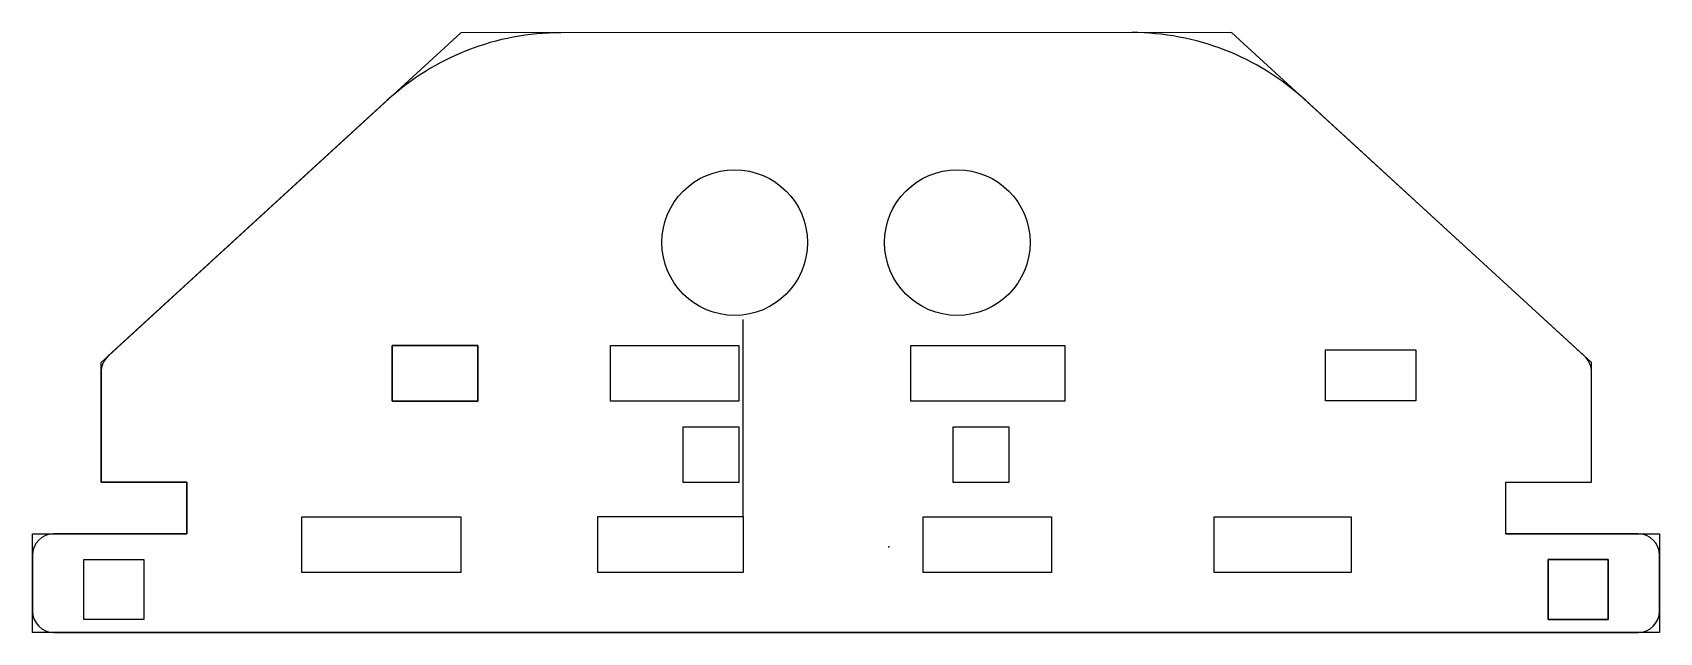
# Model space of a CAD drawing. Header units: centimetres. Extents: x -10 to 9, y -1 to 6.
import ezdxf

# ---------------------------------------------------------------- set-up
doc = ezdxf.new("R2010")
doc.units = ezdxf.units.CM
doc.header["$MEASUREMENT"] = 0
for name, color, linetype in [('part3.1 v9_Sketch1', 7, 'Continuous'), ('part3.1 v9_Sketch2', 7, 'Continuous'), ('part3.1 v9_Sketch3', 7, 'Continuous'), ('part3.1 v9_Sketch4', 7, 'Continuous'), ('part3.1 v9_Sketch5', 7, 'Continuous'), ('part3.1 v9_Sketch6', 7, 'Continuous'), ('part3.1 v9_Sketch7', 7, 'Continuous'), ('part3.1 v9_Sketch8', 7, 'Continuous'), ('part3.1 v9_Sketch9', 7, 'Continuous')]:
    doc.layers.add(name, color=color, linetype=linetype)

msp = doc.modelspace()

# ---------------------------------------------------------------- linework, layer by layer
at = {"layer": 'part3.1 v9_Sketch1'}
for p, q in [((-9.2, 2.149), (-4.997, 5.999)), ((4.004, 6.001), (-4.997, 5.999)), ((8.206, 2.149), (4.004, 6.001)), ((-9.2, 0.752), (-9.2, 2.149)), ((8.206, 0.752), (8.206, 2.149)), ((-8.2, 0.752), (-9.2, 0.752)), ((-8.2, 0.152), (-8.2, 0.752)), ((7.206, 0.152), (7.206, 0.752)), ((7.206, 0.752), (8.206, 0.752)), ((-10, 0.152), (-8.2, 0.152)), ((-10, -1), (-10, 0.152)), ((7.206, 0.152), (9, 0.152)), ((9, 0.152), (9, -1)), ((-9.4, -0.15), (-8.7, -0.15)), ((-9.4, -0.85), (-9.4, -0.15)), ((-8.7, -0.15), (-8.7, -0.85)), ((-8.7, -0.85), (-9.4, -0.85)), ((9, -1), (-10, -1))]:
    msp.add_line(p, q, dxfattribs=at)
msp.add_point((0, 0), dxfattribs=at)
at = {"layer": 'part3.1 v9_Sketch2'}
for p, q in [((-3.4, 0.352), (-1.7, 0.352)), ((-3.4, -0.3), (-3.4, 0.352)), ((-1.7, 0.352), (-1.7, -0.3)), ((0.4, -0.3), (0.4, 0.351)), ((0.4, 0.351), (1.9, 0.351)), ((1.9, 0.351), (1.9, -0.3)), ((3.8, -0.3), (3.8, 0.35)), ((3.8, 0.35), (5.4, 0.35)), ((5.4, 0.35), (5.4, -0.3)), ((7.7, -0.15), (7.7, -0.85)), ((8.4, -0.15), (7.7, -0.15)), ((8.4, -0.85), (8.4, -0.15)), ((-1.7, -0.3), (-3.4, -0.3)), ((1.9, -0.3), (0.4, -0.3)), ((5.4, -0.3), (3.8, -0.3)), ((7.7, -0.85), (8.4, -0.85))]:
    msp.add_line(p, q, dxfattribs=at)
msp.add_point((0, 0), dxfattribs=at)
at = {"layer": 'part3.1 v9_Sketch3'}
for p, q in [((-6.854, -0.3), (-6.854, 0.35)), ((-6.854, 0.35), (-5, 0.35)), ((-5, 0.35), (-5, -0.3)), ((-5, -0.3), (-6.854, -0.3))]:
    msp.add_line(p, q, dxfattribs=at)
msp.add_point((0, 0), dxfattribs=at)
at = {"layer": 'part3.1 v9_Sketch4'}
for p, q in [((-5.8, 2.35), (-5.8, 1.7)), ((-4.8, 2.35), (-5.8, 2.35)), ((-4.8, 1.7), (-4.8, 2.35)), ((-5.8, 1.7), (-4.8, 1.7))]:
    msp.add_line(p, q, dxfattribs=at)
msp.add_point((0, 0), dxfattribs=at)
at = {"layer": 'part3.1 v9_Sketch5'}
for p, q in [((5.1, 2.3), (6.156, 2.3)), ((5.1, 1.702), (5.1, 2.3)), ((6.156, 2.3), (6.156, 1.702)), ((6.156, 1.702), (5.1, 1.702))]:
    msp.add_line(p, q, dxfattribs=at)
msp.add_point((0, 0), dxfattribs=at)
at = {"layer": 'part3.1 v9_Sketch6'}
for p, q in [((-3.25, 2.35), (-1.75, 2.35)), ((-3.25, 1.7), (-3.25, 2.35)), ((-1.75, 2.35), (-1.75, 1.7)), ((-1.75, 1.7), (-3.25, 1.7))]:
    msp.add_line(p, q, dxfattribs=at)
msp.add_point((0, 0), dxfattribs=at)
at = {"layer": 'part3.1 v9_Sketch7'}
for p, q in [((0.256, 2.35), (2.056, 2.35)), ((0.256, 1.7), (0.256, 2.35)), ((2.056, 2.35), (2.056, 1.7)), ((2.056, 1.7), (0.256, 1.7))]:
    msp.add_line(p, q, dxfattribs=at)
msp.add_point((0, 0), dxfattribs=at)
at = {"layer": 'part3.1 v9_Sketch8'}
for p, q in [((-2.4, 1.4), (-1.75, 1.4)), ((-2.4, 0.75), (-2.4, 1.4)), ((-2.4, 0.75), (-2.4, 1.4)), ((-2.4, 1.4), (-1.75, 1.4)), ((-1.75, 1.4), (-1.75, 0.75)), ((-1.75, 1.4), (-1.75, 0.75)), ((0.75, 1.4), (1.4, 1.4)), ((0.75, 0.75), (0.75, 1.4)), ((1.4, 1.4), (1.4, 0.75)), ((-1.75, 0.75), (-2.4, 0.75)), ((-1.75, 0.75), (-2.4, 0.75)), ((1.4, 0.75), (0.75, 0.75))]:
    msp.add_line(p, q, dxfattribs=at)
for centre in [(-1.8, 3.55), (0.8, 3.55)]:
    msp.add_circle(centre, 0.85, dxfattribs=at)
msp.add_point((0, 0), dxfattribs=at)
at = {"layer": 'part3.1 v9_Sketch9'}
for p, q in [((2.837, 6.001, 0.6), (-3.831, 5.999, 0.6)), ((-5.857, 5.211, 0.6), (-9.119, 2.223, 0.6)), ((8.125, 2.223, 0.6), (4.865, 5.212, 0.6)), ((-1.7, 0.352, 0.6), (-1.7, 2.652, 0.6)), ((-5.8, 1.7, 0.6), (-5.8, 2.35, 0.6)), ((-5.8, 2.35, 0.6), (-4.8, 2.35, 0.6)), ((-4.8, 2.35, 0.6), (-4.8, 1.7, 0.6)), ((-3.25, 2.35, 0.6), (-1.75, 2.35, 0.6)), ((-3.25, 1.7, 0.6), (-3.25, 2.35, 0.6)), ((-1.75, 2.35, 0.6), (-1.75, 1.7, 0.6)), ((0.256, 2.35, 0.6), (2.056, 2.35, 0.6)), ((0.256, 1.7, 0.6), (0.256, 2.35, 0.6)), ((2.056, 2.35, 0.6), (2.056, 1.7, 0.6)), ((5.1, 1.702, 0.6), (5.1, 2.3, 0.6)), ((5.1, 2.3, 0.6), (6.156, 2.3, 0.6)), ((6.156, 2.3, 0.6), (6.156, 1.702, 0.6)), ((-9.2, 2.039, 0.6), (-9.2, 0.752, 0.6)), ((8.206, 0.752, 0.6), (8.206, 2.039, 0.6)), ((-4.8, 1.7, 0.6), (-5.8, 1.7, 0.6)), ((-1.75, 1.7, 0.6), (-3.25, 1.7, 0.6)), ((2.056, 1.7, 0.6), (0.256, 1.7, 0.6)), ((6.156, 1.702, 0.6), (5.1, 1.702, 0.6)), ((-2.4, 0.75, 0.6), (-2.4, 1.4, 0.6)), ((-2.4, 1.4, 0.6), (-1.75, 1.4, 0.6)), ((-1.75, 1.4, 0.6), (-1.75, 0.75, 0.6)), ((0.75, 0.75, 0.6), (0.75, 1.4, 0.6)), ((0.75, 1.4, 0.6), (1.4, 1.4, 0.6)), ((1.4, 1.4, 0.6), (1.4, 0.75, 0.6)), ((-9.2, 0.752, 0.6), (-8.2, 0.752, 0.6)), ((-8.2, 0.752, 0.6), (-8.2, 0.152, 0.6)), ((-1.75, 0.75, 0.6), (-2.4, 0.75, 0.6)), ((1.4, 0.75, 0.6), (0.75, 0.75, 0.6)), ((7.206, 0.752, 0.6), (8.206, 0.752, 0.6)), ((7.206, 0.152, 0.6), (7.206, 0.752, 0.6)), ((-6.854, -0.3, 0.6), (-6.854, 0.35, 0.6)), ((-6.854, 0.35, 0.6), (-5, 0.35, 0.6)), ((-5, 0.35, 0.6), (-5, -0.3, 0.6)), ((-3.4, 0.352, 0.6), (-1.7, 0.352, 0.6)), ((-3.4, -0.3, 0.6), (-3.4, 0.352, 0.6)), ((-1.7, 0.352, 0.6), (-1.7, -0.3, 0.6)), ((0.4, 0.351, 0.6), (1.9, 0.351, 0.6)), ((0.4, -0.3, 0.6), (0.4, 0.351, 0.6)), ((1.9, 0.351, 0.6), (1.9, -0.3, 0.6)), ((3.8, 0.35, 0.6), (5.4, 0.35, 0.6)), ((3.8, -0.3, 0.6), (3.8, 0.35, 0.6)), ((5.4, 0.35, 0.6), (5.4, -0.3, 0.6)), ((-8.2, 0.152, 0.6), (-9.75, 0.152, 0.6)), ((8.75, 0.152, 0.6), (7.206, 0.152, 0.6)), ((-10, -0.098, 0.6), (-10, -0.75, 0.6)), ((-9.4, -0.85, 0.6), (-9.4, -0.15, 0.6)), ((-9.4, -0.15, 0.6), (-8.7, -0.15, 0.6)), ((-8.7, -0.15, 0.6), (-8.7, -0.85, 0.6)), ((7.7, -0.85, 0.6), (7.7, -0.15, 0.6)), ((7.7, -0.15, 0.6), (8.4, -0.15, 0.6)), ((8.4, -0.15, 0.6), (8.4, -0.85, 0.6)), ((9, -0.75, 0.6), (9, -0.098, 0.6)), ((-5, -0.3, 0.6), (-6.854, -0.3, 0.6)), ((-1.7, -0.3, 0.6), (-3.4, -0.3, 0.6)), ((1.9, -0.3, 0.6), (0.4, -0.3, 0.6)), ((5.4, -0.3, 0.6), (3.8, -0.3, 0.6)), ((-8.7, -0.85, 0.6), (-9.4, -0.85, 0.6)), ((8.4, -0.85, 0.6), (7.7, -0.85, 0.6)), ((-9.75, -1, 0.6), (8.75, -1, 0.6))]:
    msp.add_line(p, q, dxfattribs=at)
for centre in [(-1.8, 3.55, 0.6), (0.8, 3.55, 0.6)]:
    msp.add_circle(centre, 0.85, dxfattribs=at)
for centre, radius, start, end in [((-3.83, 2.999, 0.6), 3, 90.0118, 132.4953), ((2.837, 3.001, 0.6), 3, 47.4843, 90.0118), ((-8.95, 2.039, 0.6), 0.25, 132.4953, 180), ((7.956, 2.039, 0.6), 0.25, 360, 47.4843), ((-9.75, -0.098, 0.6), 0.25, 90, 180), ((8.75, -0.098, 0.6), 0.25, 0, 90), ((-9.75, -0.75, 0.6), 0.25, 180, 270), ((8.75, -0.75, 0.6), 0.25, 270, 360)]:
    msp.add_arc(centre, radius, start, end, dxfattribs=at)
msp.add_point((0, 0, 0.6), dxfattribs=at)

doc.saveas('drawing.dxf')
